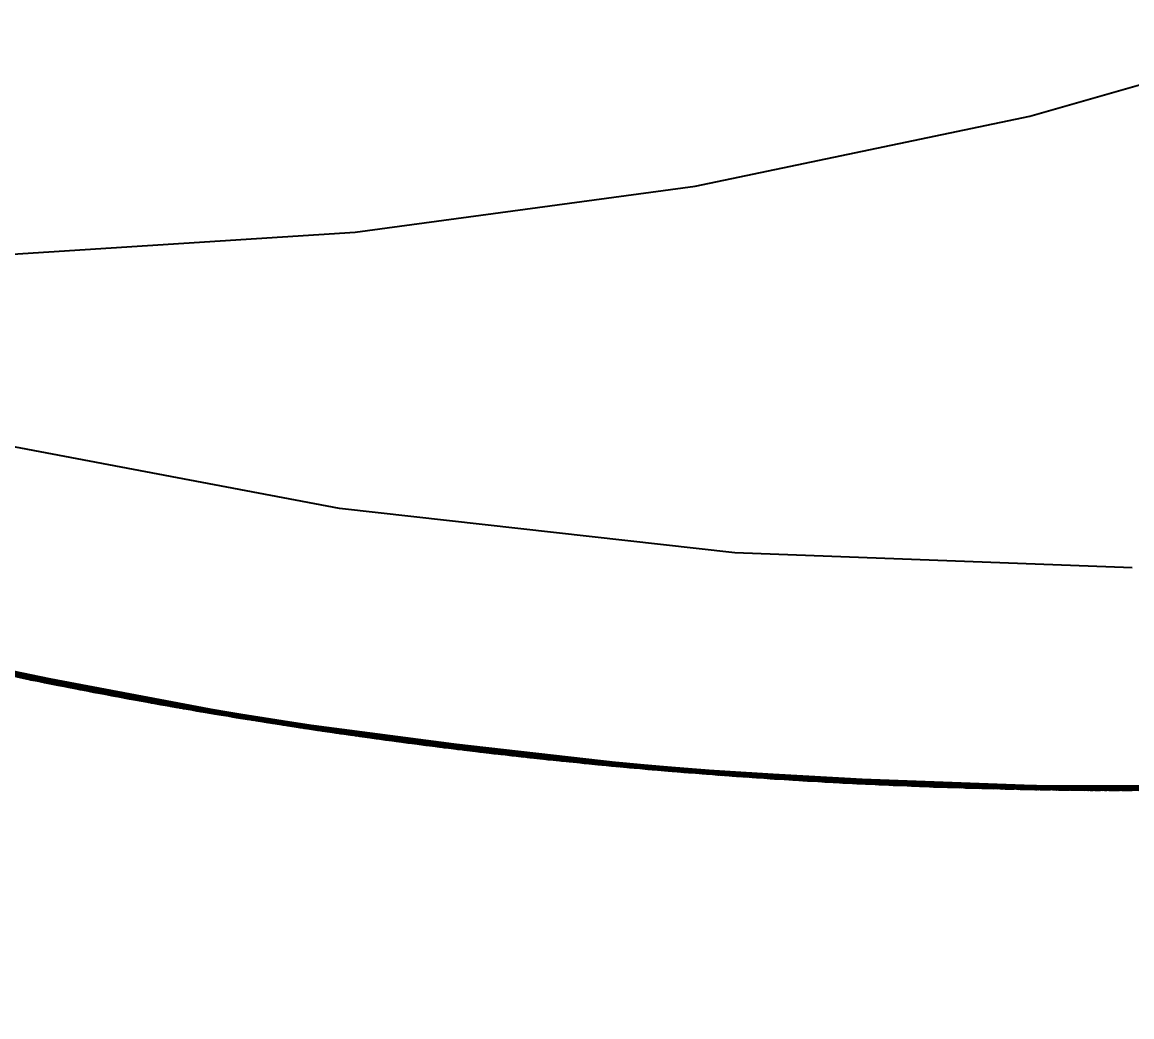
# Model space of a CAD drawing. Header units: millimetres. Extents: x 0 to 420, y 0 to 297.
# Drawn here: x 193.498 to 194.5, y 261.795 to 262.692 of the extents above; entities that cross this region are included whole.
import ezdxf

# ---------------------------------------------------------------- set-up
doc = ezdxf.new("R2010")
doc.units = ezdxf.units.MM
doc.linetypes.add('DASHED', pattern=[1.524, 1.27, -0.254])
for name, color, linetype, lineweight in [('DIM', 3, 'CONTINUOUS', 18), ('HIDDEN', 8, 'DASHED', 25), ('VISIBLE', 7, 'CONTINUOUS', 50)]:
    doc.layers.add(name, color=color, linetype=linetype, lineweight=lineweight)
doc.styles.add('CJK', font='NotoSansCJK-Regular.ttc')
doc.dimstyles.new('GB', dxfattribs={"dimtxt": 2.8, "dimasz": 2.2, "dimexe": 1.5, "dimexo": 1, "dimgap": 0.6, "dimtad": 1, "dimlfac": 100, "dimzin": 12, "dimdsep": 46, "dimtxsty": 'CJK', "dimcen": 2.5, "dimazin": 3, "dimtfac": 0.5, "dimtmove": 2, "dimatfit": 3})

msp = doc.modelspace()

# ---------------------------------------------------------------- linework, layer by layer
at = {"layer": 'HIDDEN'}
for points in [[(194.4078, 262.60757), (194.70418, 262.69226)], [(194.10549, 262.54444), (194.4078, 262.60757)], [(193.7989, 262.50289), (194.10549, 262.54444)], [(193.48964, 262.48287), (193.7989, 262.50289)], [(193.7846, 262.25361), (193.4319, 262.32034)], [(193.7846, 262.25361), (193.4319, 262.32034)], [(194.1413, 262.21342), (193.7846, 262.25361)], [(194.1413, 262.21342), (193.7846, 262.25361)], [(194.5, 262.19999), (194.1413, 262.21342)], [(194.5, 262.19999), (194.1413, 262.21342)], [(193.50332, 262.10034), (193.19565, 262.17312)], [(193.50935, 262.09912), (193.20159, 262.17152)], [(193.50444, 262.10017), (193.20276, 262.17134)], [(193.51537, 262.0979), (193.20753, 262.16992)], [(193.52049, 262.09687), (193.21257, 262.16858)], [(193.51678, 262.09768), (193.21676, 262.16767)], [(193.52651, 262.09568), (193.21851, 262.16701)], [(193.52062, 262.09692), (193.21866, 262.16711)], [(193.53254, 262.09448), (193.22445, 262.16543)], [(193.53767, 262.09348), (193.22951, 262.1641)], [(193.53277, 262.0945), (193.23261, 262.16349)], [(193.5437, 262.0923), (193.23545, 262.16254)], [(193.54974, 262.09112), (193.2414, 262.16099)], [(193.54878, 262.09137), (193.24863, 262.15932)], [(193.56089, 262.08897), (193.2524, 262.15814)], [(193.56693, 262.08783), (193.25835, 262.15662)], [(193.56499, 262.08826), (193.26447, 262.15526)], [(193.52292, 262.09665), (193.2688, 262.15526)], [(193.5781, 262.08572), (193.26936, 262.15381)], [(193.58415, 262.08459), (193.27533, 262.1523)], [(193.5389, 262.09349), (193.27674, 262.15306)], [(193.58097, 262.08525), (193.28037, 262.15122)], [(193.55504, 262.09036), (193.28457, 262.15088)], [(193.59533, 262.08252), (193.28635, 262.14952)], [(193.60138, 262.08141), (193.29232, 262.14803)], [(193.57121, 262.08728), (193.2924, 262.1487)], [(193.59721, 262.08224), (193.29628, 262.14725)], [(193.58717, 262.08429), (193.30041, 262.14648)], [(193.61256, 262.07938), (193.30335, 262.1453)], [(193.60341, 262.0813), (193.30826, 262.1443)], [(193.61861, 262.07829), (193.30933, 262.14384)], [(193.61338, 262.0793), (193.31021, 262.14375)], [(193.66603, 262.07023), (193.31276, 262.14305)], [(193.62467, 262.07721), (193.3153, 262.14237)], [(193.62981, 262.0763), (193.32037, 262.14114)], [(193.62562, 262.07711), (193.32418, 262.14041)], [(193.62944, 262.07643), (193.32618, 262.13986)], [(193.63587, 262.07523), (193.32635, 262.13969)], [(193.64192, 262.07417), (193.33232, 262.13825)], [(193.64706, 262.07328), (193.3374, 262.13703)], [(193.64173, 262.07427), (193.34028, 262.13655)], [(193.65311, 262.07223), (193.34337, 262.13561)], [(193.65917, 262.0712), (193.34935, 262.1342)], [(193.65793, 262.07148), (193.35622, 262.13278)], [(193.56956, 262.0888), (193.36054, 262.13287)], [(193.67038, 262.0693), (193.36042, 262.13159)], [(193.67645, 262.06829), (193.36641, 262.1302)], [(193.63173, 262.07622), (193.36858, 262.1308)], [(193.67397, 262.06876), (193.3722, 262.12904)], [(193.64801, 262.07338), (193.37641, 262.12878)], [(193.68766, 262.06642), (193.37748, 262.12762)], [(193.69373, 262.06543), (193.38348, 262.12625)], [(193.66416, 262.07061), (193.3843, 262.12675)], [(193.75479, 262.05584), (193.3874, 262.12535)], [(193.3874, 262.12535), (193.75479, 262.05584)], [(193.69034, 262.06605), (193.38818, 262.12538)], [(193.3906, 262.12475), (193.75402, 262.05599)], [(193.68018, 262.06792), (193.39234, 262.12468)], [(193.70495, 262.06361), (193.39456, 262.12373)], [(193.69656, 262.06523), (193.40018, 262.12266)], [(193.71102, 262.06264), (193.40056, 262.12237)], [(193.70647, 262.06343), (193.40218, 262.12214)], [(193.7171, 262.06167), (193.40656, 262.12102)], [(193.72225, 262.06086), (193.41165, 262.11988)], [(193.7188, 262.06146), (193.41615, 262.11908)], [(193.72833, 262.0599), (193.41766, 262.11855)], [(193.72261, 262.06086), (193.41816, 262.11856)], [(193.7344, 262.05895), (193.42366, 262.11721)], [(193.73956, 262.05815), (193.42875, 262.11609)], [(193.73499, 262.05892), (193.43232, 262.11551)], [(193.74563, 262.05722), (193.43476, 262.11478)], [(193.7517, 262.05631), (193.44076, 262.11348)], [(193.7512, 262.05645), (193.44834, 262.11204)], [(193.76295, 262.05462), (193.45188, 262.11108)], [(193.76903, 262.05372), (193.45789, 262.1098)], [(193.76728, 262.05404), (193.46447, 262.1086)], [(193.72487, 262.0607), (193.46871, 262.1088)], [(193.78028, 262.05206), (193.46901, 262.10744)], [(193.78636, 262.05118), (193.47502, 262.10618)], [(193.74124, 262.05816), (193.47657, 262.10696)], [(193.78369, 262.05164), (193.48049, 262.10524)], [(193.75743, 262.0557), (193.48454, 262.10509)], [(193.79761, 262.04958), (193.48615, 262.10386)], [(193.80371, 262.04872), (193.49218, 262.10262)], [(193.77355, 262.05331), (193.49255, 262.10322)], [(193.79983, 262.04933), (193.49652, 262.10193)], [(193.50181, 262.10064), (193.5, 262.10101)], [(193.78994, 262.05093), (193.50046, 262.10137)], [(193.50681, 262.09963), (193.50181, 262.10064)], [(193.81497, 262.04714), (193.50332, 262.10034)], [(193.50638, 262.09972), (193.50649, 262.0997)], [(193.51501, 262.09797), (193.50681, 262.09963)], [(193.80602, 262.04865), (193.50855, 262.09947)], [(193.82107, 262.0463), (193.50935, 262.09912)], [(193.81608, 262.04705), (193.51054, 262.09901)], [(193.51454, 262.09807), (193.51492, 262.09799)], [(193.52641, 262.0957), (193.51501, 262.09797)], [(193.82715, 262.04547), (193.51537, 262.0979)], [(193.51855, 262.09727), (193.51869, 262.09724)], [(193.83232, 262.04477), (193.52049, 262.09687)], [(193.82853, 262.04535), (193.52476, 262.09622)], [(193.54102, 262.09282), (193.52641, 262.0957)], [(193.83841, 262.04396), (193.52651, 262.09568)], [(193.83247, 262.04482), (193.52666, 262.09578)], [(193.53069, 262.09486), (193.53093, 262.09481)], [(193.8445, 262.04315), (193.53254, 262.09448)], [(193.53461, 262.09408), (193.53481, 262.09404)], [(193.84969, 262.04247), (193.53767, 262.09348)], [(193.84473, 262.04318), (193.54084, 262.09305)], [(193.55884, 262.08937), (193.54102, 262.09282)], [(193.85578, 262.04167), (193.5437, 262.0923)], [(193.5467, 262.09172), (193.54713, 262.09164)], [(193.86188, 262.04088), (193.54974, 262.09112)], [(193.55043, 262.091), (193.55117, 262.09085)], [(193.86088, 262.04107), (193.55707, 262.08991)], [(193.57988, 262.08538), (193.55884, 262.08937)], [(193.87315, 262.03944), (193.56089, 262.08897)], [(193.5628, 262.08862), (193.56324, 262.08854)], [(193.56668, 262.08789), (193.56716, 262.0878)], [(193.87924, 262.03868), (193.56693, 262.08783)], [(193.87729, 262.03899), (193.57313, 262.08685)], [(193.83476, 262.0447), (193.57743, 262.08714)], [(193.89052, 262.03728), (193.5781, 262.08572)], [(193.60415, 262.0809), (193.57988, 262.08538)], [(193.58268, 262.08487), (193.58345, 262.08473)], [(193.89664, 262.03654), (193.58415, 262.08459)], [(193.85094, 262.04256), (193.58546, 262.08545)], [(193.89344, 262.03699), (193.58925, 262.08384)], [(193.86718, 262.04046), (193.59346, 262.08376)], [(193.59501, 262.08259), (193.59553, 262.08249)], [(193.90792, 262.03517), (193.59533, 262.08252)], [(193.59907, 262.08184), (193.59928, 262.0818)], [(193.91403, 262.03445), (193.60138, 262.08141)], [(193.88356, 262.0384), (193.6014, 262.08208)], [(193.63166, 262.07597), (193.60415, 262.0809)], [(193.90979, 262.03501), (193.60538, 262.08088)], [(193.89968, 262.03642), (193.60953, 262.08037)], [(193.61096, 262.07969), (193.61189, 262.07952)], [(193.92532, 262.03313), (193.61256, 262.07938)], [(193.61484, 262.07899), (193.61583, 262.07881)], [(193.77167, 262.05478), (193.61627, 262.08094)], [(193.91602, 262.03447), (193.61754, 262.07868)], [(193.93142, 262.03243), (193.61861, 262.07829)], [(193.92617, 262.0331), (193.61949, 262.07827)], [(193.62337, 262.07745), (193.62391, 262.07735)], [(193.93753, 262.03173), (193.62467, 262.07721)], [(193.94273, 262.03115), (193.62981, 262.0763)], [(193.63105, 262.07609), (193.63199, 262.07593)], [(193.66244, 262.07064), (193.63166, 262.07597)], [(193.9385, 262.03169), (193.63368, 262.07581)], [(193.94235, 262.03125), (193.63573, 262.07539)], [(193.94883, 262.03047), (193.63587, 262.07523)], [(193.63908, 262.07469), (193.64058, 262.07443)], [(193.95494, 262.02979), (193.64192, 262.07417)], [(193.64284, 262.07404), (193.6446, 262.07373)], [(193.96013, 262.02922), (193.64706, 262.07328)], [(193.95471, 262.02988), (193.65, 262.07297)], [(193.96624, 262.02856), (193.65311, 262.07223)], [(193.65585, 262.07178), (193.65607, 262.07174)], [(193.97235, 262.02792), (193.65917, 262.0712)], [(193.6598, 262.0711), (193.66, 262.07107)], [(193.69651, 262.06498), (193.66244, 262.07064)], [(193.9711, 262.02811), (193.66612, 262.07022)], [(193.98365, 262.02673), (193.67038, 262.0693)], [(193.88178, 262.03982), (193.67042, 262.07058)], [(193.67057, 262.0693), (193.67284, 262.06892)], [(194.03508, 262.02168), (193.67179, 262.06908)], [(193.67508, 262.06854), (193.67705, 262.06821)], [(193.98978, 262.0261), (193.67645, 262.06829)], [(193.94468, 262.03118), (193.67853, 262.06903)], [(193.98729, 262.02642), (193.68228, 262.06751)], [(193.96105, 262.02938), (193.68649, 262.06751)], [(194.00108, 262.02495), (193.68766, 262.06642)], [(193.68798, 262.06638), (193.68864, 262.06627)], [(194.00721, 262.02434), (193.69373, 262.06543)], [(193.97738, 262.02764), (193.69449, 262.06598)], [(193.73384, 262.05904), (193.69651, 262.06498)], [(194.00375, 262.02474), (193.69848, 262.06485)], [(193.99353, 262.02597), (193.70267, 262.06442)], [(193.70375, 262.06383), (193.70538, 262.06357)], [(194.01852, 262.02323), (193.70495, 262.06361)], [(193.70749, 262.06324), (193.70946, 262.06292)], [(194.01001, 262.02432), (193.71064, 262.06289)], [(194.02464, 262.02264), (193.71102, 262.06264)], [(194.02008, 262.02315), (193.71264, 262.06251)], [(193.71589, 262.06189), (193.71767, 262.06161)], [(194.03076, 262.02206), (193.7171, 262.06167)], [(193.72005, 262.06123), (193.72136, 262.06102)], [(194.03596, 262.02158), (193.72225, 262.06086)], [(193.72407, 262.06058), (193.72516, 262.06041)], [(194.03247, 262.02196), (193.72682, 262.06033)], [(194.04208, 262.02101), (193.72833, 262.0599)], [(194.03631, 262.0216), (193.72887, 262.05995)], [(193.73247, 262.05927), (193.7337, 262.05908)], [(193.77439, 262.05292), (193.73384, 262.05904)], [(194.0482, 262.02045), (193.7344, 262.05895)], [(193.73606, 262.05872), (193.73797, 262.05843)], [(194.0534, 262.01997), (193.73956, 262.05815)], [(194.04876, 262.02046), (193.74319, 262.0578)], [(194.05952, 262.01943), (193.74563, 262.05722)], [(193.74799, 262.05691), (193.75046, 262.05654)], [(194.06563, 262.0189), (193.7517, 262.05631)], [(193.75197, 262.05631), (193.75429, 262.05595)], [(194.12635, 262.01397), (193.75479, 262.05584)], [(193.75479, 262.05584), (194.12635, 262.01397)], [(193.75575, 262.05573), (194.1245, 262.01418)], [(194.06514, 262.01901), (193.75938, 262.05535)], [(194.07696, 262.01792), (193.76295, 262.05462)], [(193.76519, 262.0543), (193.76568, 262.05422)], [(194.0831, 262.01741), (193.76903, 262.05372)], [(193.76919, 262.05369), (193.76964, 262.05363)], [(193.81814, 262.04671), (193.77439, 262.05292)], [(194.08133, 262.01762), (193.77565, 262.05293)], [(194.03862, 262.02158), (193.77988, 262.0534)], [(194.09442, 262.01647), (193.78028, 262.05206)], [(193.78053, 262.05207), (193.78301, 262.05171)], [(193.7843, 262.05153), (193.78703, 262.05114)], [(194.10055, 262.01597), (193.78636, 262.05118)], [(194.05507, 262.02008), (193.78786, 262.05206)], [(194.09785, 262.01626), (193.79187, 262.05059)], [(194.07141, 262.01865), (193.7959, 262.05071)], [(193.79674, 262.04974), (193.79902, 262.04942)], [(194.11188, 262.01508), (193.79761, 262.04958)], [(193.80073, 262.04917), (193.80287, 262.04887)], [(194.11802, 262.01461), (193.80371, 262.04872)], [(194.0876, 262.01729), (193.80408, 262.04933)], [(194.11414, 262.01497), (193.80806, 262.0483)], [(194.10413, 262.01595), (193.81208, 262.04798)], [(193.81402, 262.04728), (193.81441, 262.04723)], [(194.12936, 262.01375), (193.81497, 262.04714)], [(193.81736, 262.04683), (193.81907, 262.04661)], [(193.86502, 262.04048), (193.81814, 262.04671)], [(194.12035, 262.01469), (193.82026, 262.04661)], [(194.13549, 262.0133), (193.82107, 262.0463)], [(194.13047, 262.01373), (193.8223, 262.04626)], [(193.82497, 262.04581), (193.82824, 262.04538)], [(194.14162, 262.01285), (193.82715, 262.04547)], [(193.8288, 262.0453), (193.8322, 262.04485)], [(194.14682, 262.01248), (193.83232, 262.04477)], [(193.83273, 262.04477), (193.83607, 262.04433)], [(194.14297, 262.01282), (193.83666, 262.04439)], [(194.15295, 262.01205), (193.83841, 262.04396)], [(194.14699, 262.01253), (193.83856, 262.04407)], [(193.84112, 262.04365), (193.84426, 262.04323)], [(194.15908, 262.01163), (193.8445, 262.04315)], [(193.84525, 262.0431), (193.84797, 262.04273)], [(194.1643, 262.01128), (193.84969, 262.04247)], [(194.1593, 262.01168), (193.85291, 262.04224)], [(194.17043, 262.01087), (193.85578, 262.04167)], [(194.17657, 262.01047), (193.86188, 262.04088)], [(193.86236, 262.04083), (193.86375, 262.04066)], [(193.91495, 262.03434), (193.86502, 262.04048)], [(194.17554, 262.01059), (193.86927, 262.04013)], [(194.1879, 262.00974), (193.87315, 262.03944)], [(193.87372, 262.03942), (193.87708, 262.03901)], [(193.87749, 262.03896), (193.88112, 262.03851)], [(194.19404, 262.00936), (193.87924, 262.03868)], [(194.19209, 262.00955), (193.8855, 262.0381)], [(194.14926, 262.01256), (193.88975, 262.03866)], [(193.8899, 262.03742), (193.89314, 262.03702)], [(194.20539, 262.00868), (193.89052, 262.03728)], [(193.89379, 262.03693), (193.89705, 262.03653)], [(194.21153, 262.00833), (193.89664, 262.03654)], [(194.16557, 262.01145), (193.89784, 262.03748)], [(194.20835, 262.00857), (193.90177, 262.03611)], [(194.18184, 262.01038), (193.90598, 262.03629)], [(193.90766, 262.03521), (193.90804, 262.03517)], [(194.22288, 262.00768), (193.90792, 262.03517)], [(193.91149, 262.03476), (193.91227, 262.03467)], [(194.19838, 262.00936), (193.914, 262.03513)], [(194.22903, 262.00734), (193.91403, 262.03445)], [(193.96787, 262.02839), (193.91495, 262.03434)], [(194.22474, 262.00764), (193.91805, 262.03417)], [(194.2146, 262.0084), (193.92221, 262.03393)], [(193.92254, 262.0335), (193.92607, 262.0331)], [(194.24037, 262.00674), (193.92532, 262.03313)], [(193.92626, 262.03308), (193.93019, 262.03264)], [(194.08569, 262.01864), (193.92888, 262.03492)], [(194.23098, 262.00749), (193.93036, 262.03274)], [(194.24651, 262.00642), (193.93142, 262.03243)], [(194.24125, 262.00676), (193.9323, 262.03246)], [(193.93429, 262.03217), (193.94653, 262.03078)], [(194.25264, 262.00612), (193.93753, 262.03173)], [(194.25787, 262.00586), (193.94273, 262.03115)], [(194.25362, 262.00613), (193.94665, 262.0309)], [(194.25749, 262.00594), (193.94872, 262.03061)], [(194.264, 262.00557), (193.94883, 262.03047)], [(193.95128, 262.03024), (193.95408, 262.02993)], [(194.27015, 262.00528), (193.95494, 262.02979)], [(193.95551, 262.02976), (193.95774, 262.02951)], [(194.27536, 262.00504), (193.96013, 262.02922)], [(194.26989, 262.00535), (193.9631, 262.0291)], [(194.2815, 262.00476), (193.96624, 262.02856)], [(194.02368, 262.02273), (193.96787, 262.02839)], [(193.96836, 262.02837), (193.97015, 262.02818)], [(193.97183, 262.02801), (193.97465, 262.02772)], [(194.28764, 262.00451), (193.97235, 262.02792)], [(194.28639, 262.00462), (193.97936, 262.02737)], [(193.98336, 262.02683), (193.99198, 262.02595)], [(194.19648, 262.01066), (193.98361, 262.02801)], [(194.29899, 262.00404), (193.98365, 262.02673)], [(194.30515, 262.0038), (193.98978, 262.0261)], [(194.25985, 262.00602), (193.99176, 262.02698)], [(194.30267, 262.00396), (193.99565, 262.02569)], [(193.99952, 262.02518), (194.00738, 262.02437)], [(194.27623, 262.00526), (193.99985, 262.02596)], [(194.3165, 262.00336), (194.00108, 262.02495)], [(194.32266, 262.00314), (194.00721, 262.02434)], [(194.2927, 262.00455), (194.00791, 262.02494)], [(194.31915, 262.00333), (194.01198, 262.02406)], [(194.30892, 262.0039), (194.01617, 262.0239)], [(194.01801, 262.02329), (194.01816, 262.02327)], [(194.33401, 262.00275), (194.01852, 262.02323)], [(194.02171, 262.02294), (194.02256, 262.02286)], [(194.08226, 262.01748), (194.02368, 262.02273)], [(194.32541, 262.0033), (194.02427, 262.02287)], [(194.34015, 262.00255), (194.02464, 262.02264)], [(194.33561, 262.00276), (194.02625, 262.02262)], [(194.02899, 262.02228), (194.03237, 262.02197)], [(194.3463, 262.00236), (194.03076, 262.02206)], [(194.03256, 262.02195), (194.04115, 262.02117)], [(194.35152, 262.0022), (194.03596, 262.02158)], [(194.40105, 262.00103), (194.03687, 262.02153)], [(194.34801, 262.00237), (194.04058, 262.02134)], [(194.35767, 262.00202), (194.04208, 262.02101)], [(194.35188, 262.00225), (194.04266, 262.02108)], [(194.04406, 262.02091), (194.0536, 262.02005)], [(194.36381, 262.00185), (194.0482, 262.02045)], [(194.36903, 262.0017), (194.0534, 262.01997)], [(194.36433, 262.00189), (194.05708, 262.01984)], [(194.37517, 262.00155), (194.05952, 262.01943)], [(194.06094, 262.01938), (194.06498, 262.01901)], [(194.06532, 262.01898), (194.06852, 262.01869)], [(194.38131, 262.0014), (194.06563, 262.0189)], [(194.38081, 262.00148), (194.07338, 262.01843)], [(194.39267, 262.00115), (194.07696, 262.01792)], [(194.07943, 262.01772), (194.0796, 262.01771)], [(194.14348, 262.01272), (194.08226, 262.01748)], [(194.08254, 262.01748), (194.08473, 262.01731)], [(194.39883, 262.00102), (194.0831, 262.01741)], [(194.39706, 262.00112), (194.08973, 262.01705)], [(194.0936, 262.01661), (194.10264, 262.0159)], [(194.35421, 262.00237), (194.09392, 262.01778)], [(194.41019, 262.0008), (194.09442, 262.01647)], [(194.41634, 262.00069), (194.10055, 262.01597)], [(194.37066, 262.00192), (194.102, 262.01694)], [(194.4136, 262.0008), (194.10608, 262.01573)], [(194.10939, 262.01537), (194.11878, 262.01463)], [(194.3871, 262.00153), (194.1101, 262.0161)], [(194.4277, 262.00052), (194.11188, 262.01508)], [(194.43385, 262.00043), (194.11802, 262.01461)], [(194.40334, 262.00119), (194.11837, 262.01524)], [(194.43, 262.00055), (194.12238, 262.01447)], [(194.5, 261.99999), (194.12635, 262.01397)], [(194.12635, 262.01397), (194.5, 261.99999)], [(194.41987, 262.00089), (194.12646, 262.0144)], [(194.12667, 262.01401), (194.13006, 262.01375)], [(194.1274, 262.01394), (194.5, 261.99999)], [(194.44523, 262.0003), (194.12936, 262.01375)], [(194.131, 262.01367), (194.13366, 262.01346)], [(194.4362, 262.00066), (194.1347, 262.01355)], [(194.45138, 262.00023), (194.13549, 262.0133)], [(194.44633, 262.00034), (194.13676, 262.01333)], [(194.1406, 262.01294), (194.14152, 262.01287)], [(194.45752, 262.00017), (194.14162, 262.01285)], [(194.20708, 262.00858), (194.14348, 262.01272)], [(194.14397, 262.01271), (194.14626, 262.01256)], [(194.46274, 262.00013), (194.14682, 262.01248)], [(194.14752, 262.01248), (194.15073, 262.01227)], [(194.45883, 262.00022), (194.15122, 262.01237)], [(194.46292, 262.00019), (194.15312, 262.01218)], [(194.46888, 262.00009), (194.15295, 262.01205)], [(194.155, 262.01199), (194.16433, 262.01137)], [(194.47502, 262.00006), (194.15908, 262.01163)], [(194.48025, 262.00003), (194.1643, 262.01128)], [(194.47524, 262.00012), (194.16756, 262.01125)], [(194.48639, 262.00001), (194.17043, 262.01087)], [(194.17063, 262.01096), (194.18073, 262.01029)], [(194.49255, 262), (194.17657, 262.01047)], [(194.49151, 262.00006), (194.18397, 262.01018)], [(194.18779, 262.00982), (194.19187, 262.00955)], [(194.50391, 261.99999), (194.1879, 262.00974)], [(194.19238, 262.00952), (194.19527, 262.00933)], [(194.51006, 262), (194.19404, 262.00936)], [(194.50811, 262.00006), (194.20032, 262.00918)], [(194.46515, 262.00037), (194.20451, 262.01001)], [(194.52143, 262.00004), (194.20539, 262.00868)], [(194.20603, 262.00866), (194.20706, 262.00861)], [(194.27265, 262.00517), (194.20708, 262.00858)], [(194.20926, 262.00849), (194.21203, 262.00835)], [(194.52758, 262.00007), (194.21153, 262.00833)], [(194.48153, 262.00029), (194.21264, 262.00934)], [(194.52443, 262.00012), (194.21667, 262.00822)], [(194.22027, 262.00791), (194.23021, 262.00738)], [(194.49778, 262.00025), (194.2209, 262.00867)], [(194.53895, 262.00015), (194.22288, 262.00768)], [(194.51439, 262.00027), (194.22896, 262.00801)], [(194.5451, 262.0002), (194.22903, 262.00734)], [(194.54079, 262.00022), (194.23304, 262.00732)], [(194.23578, 262.00709), (194.24616, 262.00654)], [(194.53065, 262.00034), (194.23722, 262.00734)], [(194.55646, 262.00031), (194.24037, 262.00674)], [(194.40138, 262.00241), (194.24375, 262.00876)], [(194.54702, 262.00047), (194.24546, 262.00667)], [(194.56261, 262.00038), (194.24651, 262.00642)], [(194.55736, 262.00039), (194.24739, 262.00651)], [(194.24883, 262.0064), (194.25743, 262.00594)], [(194.56875, 262.00047), (194.25264, 262.00612)], [(194.25758, 262.00593), (194.26104, 262.00575)], [(194.57398, 262.00054), (194.25787, 262.00586)], [(194.56972, 262.00054), (194.26183, 262.00586)], [(194.57361, 262.0006), (194.26392, 262.0057)], [(194.58012, 262.00064), (194.264, 262.00557)], [(194.58627, 262.00074), (194.27015, 262.00528)], [(194.2712, 262.00525), (194.27314, 262.00517)], [(194.33976, 262.00256), (194.27265, 262.00517)], [(194.59149, 262.00083), (194.27536, 262.00504)], [(194.58599, 262.0008), (194.27833, 262.0051)], [(194.59763, 262.00094), (194.2815, 262.00476)], [(194.28213, 262.00482), (194.29154, 262.00444)], [(194.60378, 262.00107), (194.28764, 262.00451)], [(194.60255, 262.00111), (194.29467, 262.00441)], [(194.29752, 262.00421), (194.30823, 262.00378)], [(194.51238, 262.00145), (194.29886, 262.00531)], [(194.61514, 262.00132), (194.29899, 262.00404)], [(194.62129, 262.00147), (194.30515, 262.0038)], [(194.57598, 262.00083), (194.30703, 262.0048)], [(194.61884, 262.00147), (194.31103, 262.00376)], [(194.31419, 262.00354), (194.32327, 262.00318)], [(194.5923, 262.0011), (194.31521, 262.00429)], [(194.63266, 262.00175), (194.3165, 262.00336)], [(194.63881, 262.00192), (194.32266, 262.00314)], [(194.60884, 262.00144), (194.32331, 262.00379)], [(194.63528, 262.00189), (194.32743, 262.00317)], [(194.62507, 262.00182), (194.33162, 262.00327)], [(194.33327, 262.00279), (194.3338, 262.00277)], [(194.65017, 262.00225), (194.33401, 262.00275)], [(194.33723, 262.00266), (194.33809, 262.00264)], [(194.40795, 262.00084), (194.33976, 262.00256)], [(194.64152, 262.00225), (194.3398, 262.00276)], [(194.65631, 262.00244), (194.34015, 262.00255)], [(194.65179, 262.00236), (194.34176, 262.00263)], [(194.34432, 262.00247), (194.35741, 262.00213)], [(194.66245, 262.00263), (194.3463, 262.00236)], [(194.66768, 262.00281), (194.35152, 262.0022)], [(194.66416, 262.00275), (194.35619, 262.00226)], [(194.67382, 262.00302), (194.35767, 262.00202)], [(194.66804, 262.00288), (194.35828, 262.00213)], [(194.35903, 262.00209), (194.37028, 262.00179)], [(194.67996, 262.00323), (194.36381, 262.00185)], [(194.68518, 262.00342), (194.36903, 262.0017)], [(194.68045, 262.00331), (194.37273, 262.00181)], [(194.69132, 262.00365), (194.37517, 262.00155)], [(194.69746, 262.0039), (194.38131, 262.0014)], [(194.69696, 262.00394), (194.38907, 262.00142)], [(194.70881, 262.00436), (194.39267, 262.00115)], [(194.71496, 262.00462), (194.39883, 262.00102)], [(194.71322, 262.00461), (194.40547, 262.00108)], [(194.76754, 262.00725), (194.40679, 262.00102)], [(194.67038, 262.00315), (194.4096, 262.00208)], [(194.72632, 262.00512), (194.41019, 262.0008)], [(194.73247, 262.0054), (194.41634, 262.00069)], [(194.68677, 262.00374), (194.41775, 262.00175)], [(194.72969, 262.00534), (194.42187, 262.0008)], [(194.70324, 262.00438), (194.42587, 262.00143)], [(194.74382, 262.00594), (194.4277, 262.00052)], [(194.74996, 262.00625), (194.43385, 262.00043)], [(194.71947, 262.00507), (194.43418, 262.00109)], [(194.74614, 262.00612), (194.4382, 262.00057)], [(194.73593, 262.00582), (194.44235, 262.00076)], [(194.76132, 262.00683), (194.44523, 262.0003)], [(194.75231, 262.00662), (194.4506, 262.00043)], [(194.76746, 262.00715), (194.45138, 262.00023)], [(194.76241, 262.00694), (194.45269, 262.00035)], [(194.77359, 262.00748), (194.45752, 262.00017)], [(194.7788, 262.00777), (194.46274, 262.00013)], [(194.77486, 262.00761), (194.46716, 262.00029)], [(194.78493, 262.00811), (194.46888, 262.00009)], [(194.77899, 262.00784), (194.46906, 262.00022)], [(194.79107, 262.00847), (194.47502, 262.00006)], [(194.79629, 262.00878), (194.48025, 262.00003)], [(194.79129, 262.00855), (194.48353, 262.00022)], [(194.80242, 262.00915), (194.48639, 262.00001)], [(194.80856, 262.00953), (194.49255, 262)], [(194.37528, 262.00166), (194.38556, 262.00139)], [(194.39364, 262.00118), (194.39636, 262.00111)], [(194.39807, 262.00107), (194.39996, 262.00102)], [(194.40241, 262.00095), (194.40271, 262.00094)], [(194.47676, 262.00005), (194.40795, 262.00084)], [(194.41073, 262.00082), (194.41273, 262.00079)], [(194.41433, 262.00077), (194.41706, 262.00073)], [(194.42632, 262.00059), (194.42973, 262.00054)], [(194.43029, 262.00054), (194.43364, 262.00049)], [(194.44346, 262.00035), (194.44524, 262.00032)], [(194.44773, 262.00028), (194.44894, 262.00027)], [(194.45615, 262.00021), (194.45779, 262.0002)], [(194.45967, 262.00019), (194.46226, 262.00018)], [(194.46348, 262.00017), (194.46636, 262.00016)], [(194.47154, 262.00013), (194.47505, 262.00011)], [(194.47544, 262.00011), (194.47901, 262.0001)], [(194.54573, 262.0002), (194.47676, 262.00005)], [(194.48853, 262.00005), (194.49065, 262.00004)], [(194.49257, 262.00003), (194.49451, 262.00002)]]:
    msp.add_lwpolyline(points, dxfattribs=at)
at = {"layer": 'VISIBLE'}
for points in [[(193.71681, 262.06171), (193.40628, 262.12108)], [(193.51473, 262.09803), (193.46057, 262.11071)], [(193.50046, 262.10137), (193.48646, 262.1038)], [(193.50255, 262.1005), (193.49447, 262.10241)], [(193.5, 262.1011), (193.5, 262.10101)], [(193.5, 262.10101), (193.5014, 262.10073)], [(193.5014, 262.10073), (193.50598, 262.0998)], [(193.50855, 262.09947), (193.50255, 262.1005)], [(193.50643, 262.09971), (193.50444, 262.10017)], [(193.50598, 262.0998), (193.50638, 262.09972)], [(193.51054, 262.09901), (193.50643, 262.09971)], [(193.50649, 262.0997), (193.51376, 262.09823)], [(193.51376, 262.09823), (193.51454, 262.09807)], [(193.61627, 262.08094), (193.51473, 262.09803)], [(193.51492, 262.09799), (193.51855, 262.09727)], [(193.51862, 262.09725), (193.51678, 262.09768)], [(193.52476, 262.09622), (193.51862, 262.09725)], [(193.51869, 262.09724), (193.52475, 262.09603)], [(193.52252, 262.09647), (193.52062, 262.09692)], [(193.52666, 262.09578), (193.52252, 262.09647)], [(193.53081, 262.09483), (193.52292, 262.09665)], [(193.52475, 262.09603), (193.53069, 262.09486)], [(193.57743, 262.08714), (193.53081, 262.09483)], [(193.53093, 262.09481), (193.53461, 262.09408)], [(193.53471, 262.09406), (193.53277, 262.0945)], [(193.54084, 262.09305), (193.53471, 262.09406)], [(193.53481, 262.09404), (193.53894, 262.09323)], [(193.54691, 262.09167), (193.5389, 262.09349)], [(193.53894, 262.09323), (193.5467, 262.09172)], [(193.58546, 262.08545), (193.54691, 262.09167)], [(193.54713, 262.09164), (193.55043, 262.091)], [(193.55081, 262.09091), (193.54878, 262.09137)], [(193.55707, 262.08991), (193.55081, 262.09091)], [(193.55117, 262.09085), (193.55635, 262.08985)], [(193.56301, 262.08858), (193.55504, 262.09036)], [(193.55635, 262.08985), (193.5628, 262.08862)], [(193.59346, 262.08376), (193.56301, 262.08858)], [(193.56324, 262.08854), (193.56668, 262.08789)], [(193.56692, 262.08783), (193.56499, 262.08826)], [(193.57313, 262.08685), (193.56692, 262.08783)], [(193.56716, 262.0878), (193.57698, 262.08593)], [(193.62366, 262.07739), (193.56956, 262.0888)], [(193.57915, 262.08553), (193.57121, 262.08728)], [(193.57698, 262.08593), (193.58268, 262.08487)], [(193.6014, 262.08208), (193.57915, 262.08553)], [(193.58305, 262.08479), (193.58097, 262.08525)], [(193.58925, 262.08384), (193.58305, 262.08479)], [(193.58345, 262.08473), (193.59501, 262.08259)], [(193.59528, 262.08253), (193.58717, 262.08429)], [(193.60953, 262.08037), (193.59528, 262.08253)], [(193.59553, 262.08249), (193.59907, 262.08184)], [(193.59918, 262.08181), (193.59721, 262.08224)], [(193.60538, 262.08088), (193.59918, 262.08181)], [(193.59928, 262.0818), (193.60083, 262.08151)], [(193.60083, 262.08151), (193.61096, 262.07969)], [(193.61142, 262.07959), (193.60341, 262.0813)], [(193.61754, 262.07868), (193.61142, 262.07959)], [(193.61189, 262.07952), (193.61484, 262.07899)], [(193.61533, 262.07888), (193.61338, 262.0793)], [(193.61949, 262.07827), (193.61533, 262.07888)], [(193.61583, 262.07881), (193.62337, 262.07745)], [(193.67042, 262.07058), (193.62366, 262.07739)], [(193.62391, 262.07735), (193.62792, 262.07663)], [(193.62757, 262.0767), (193.62562, 262.07711)], [(193.63368, 262.07581), (193.62757, 262.0767)], [(193.62792, 262.07663), (193.63105, 262.07609)], [(193.63148, 262.076), (193.62944, 262.07643)], [(193.63573, 262.07539), (193.63148, 262.076)], [(193.63981, 262.07454), (193.63173, 262.07622)], [(193.63199, 262.07593), (193.63908, 262.07469)], [(193.67853, 262.06903), (193.63981, 262.07454)], [(193.64058, 262.07443), (193.64284, 262.07404)], [(193.64372, 262.07386), (193.64173, 262.07427)], [(193.65, 262.07297), (193.64372, 262.07386)], [(193.6446, 262.07373), (193.65585, 262.07178)], [(193.65597, 262.07175), (193.64801, 262.07338)], [(193.68649, 262.06751), (193.65597, 262.07175)], [(193.65607, 262.07174), (193.65824, 262.07136)], [(193.65989, 262.07108), (193.65793, 262.07148)], [(193.65824, 262.07136), (193.6598, 262.0711)], [(193.66612, 262.07022), (193.65989, 262.07108)], [(193.66, 262.07107), (193.67057, 262.0693)], [(193.67215, 262.06901), (193.66416, 262.07061)], [(193.67129, 262.06915), (193.66603, 262.07023)], [(193.67179, 262.06908), (193.67129, 262.06915)], [(193.69449, 262.06598), (193.67215, 262.06901)], [(193.67284, 262.06892), (193.67508, 262.06854)], [(193.67607, 262.06834), (193.67397, 262.06876)], [(193.68228, 262.06751), (193.67607, 262.06834)], [(193.67705, 262.06821), (193.68798, 262.06638)], [(193.68834, 262.06631), (193.68018, 262.06792)], [(193.70267, 262.06442), (193.68834, 262.06631)], [(193.68864, 262.06627), (193.6918, 262.06575)], [(193.69225, 262.06567), (193.69034, 262.06605)], [(193.6918, 262.06575), (193.70375, 262.06383)], [(193.69848, 262.06485), (193.69225, 262.06567)], [(193.70453, 262.06368), (193.69656, 262.06523)], [(193.71064, 262.06289), (193.70453, 262.06368)], [(193.70538, 262.06357), (193.70749, 262.06324)], [(193.70846, 262.06305), (193.70647, 262.06343)], [(193.71264, 262.06251), (193.70846, 262.06305)], [(193.70946, 262.06292), (193.71589, 262.06189)], [(194.03048, 262.02209), (193.71681, 262.06171)], [(193.71767, 262.06161), (193.72005, 262.06123)], [(193.72074, 262.06109), (193.7188, 262.06146)], [(193.72682, 262.06033), (193.72074, 262.06109)], [(193.72136, 262.06102), (193.72407, 262.06058)], [(193.72466, 262.06047), (193.72261, 262.06086)], [(193.72887, 262.05995), (193.72466, 262.06047)], [(193.73302, 262.05917), (193.72487, 262.0607)], [(193.72516, 262.06041), (193.72859, 262.05986)], [(193.72859, 262.05986), (193.73247, 262.05927)], [(193.77988, 262.0534), (193.73302, 262.05917)], [(193.7337, 262.05908), (193.73606, 262.05872)], [(193.73694, 262.05856), (193.73499, 262.05892)], [(193.74319, 262.0578), (193.73694, 262.05856)], [(193.73797, 262.05843), (193.74799, 262.05691)], [(193.74922, 262.05668), (193.74124, 262.05816)], [(193.78786, 262.05206), (193.74922, 262.05668)], [(193.75046, 262.05654), (193.75197, 262.05631)], [(193.75316, 262.05609), (193.7512, 262.05645)], [(193.75938, 262.05535), (193.75316, 262.05609)], [(193.75402, 262.05599), (193.75479, 262.05584)], [(193.75429, 262.05595), (193.76519, 262.0543)], [(193.75479, 262.05584), (193.75575, 262.05573)], [(193.76546, 262.05425), (193.75743, 262.0557)], [(193.7959, 262.05071), (193.76546, 262.05425)], [(193.76568, 262.05422), (193.76877, 262.05375)], [(193.76938, 262.05366), (193.76728, 262.05404)], [(193.76877, 262.05375), (193.76919, 262.05369)], [(193.77565, 262.05293), (193.76938, 262.05366)], [(193.76964, 262.05363), (193.78053, 262.05207)], [(193.8265, 262.04556), (193.77167, 262.05478)], [(193.78169, 262.05186), (193.77355, 262.05331)], [(193.80408, 262.04933), (193.78169, 262.05186)], [(193.78301, 262.05171), (193.7843, 262.05153)], [(193.78562, 262.05129), (193.78369, 262.05164)], [(193.79187, 262.05059), (193.78562, 262.05129)], [(193.78703, 262.05114), (193.79674, 262.04974)], [(193.79793, 262.04954), (193.78994, 262.05093)], [(193.81208, 262.04798), (193.79793, 262.04954)], [(193.79902, 262.04942), (193.80073, 262.04917)], [(193.80187, 262.04897), (193.79983, 262.04933)], [(193.80806, 262.0483), (193.80187, 262.04897)], [(193.80287, 262.04887), (193.81242, 262.0475)], [(193.81419, 262.04725), (193.80602, 262.04865)], [(193.81242, 262.0475), (193.81402, 262.04728)], [(193.82026, 262.04661), (193.81419, 262.04725)], [(193.81441, 262.04723), (193.81736, 262.04683)], [(193.81812, 262.04671), (193.81608, 262.04705)], [(193.8223, 262.04626), (193.81812, 262.04671)], [(193.81907, 262.04661), (193.82497, 262.04581)], [(193.92888, 262.03492), (193.8265, 262.04556)], [(193.82824, 262.04538), (193.8288, 262.0453)], [(193.83043, 262.04503), (193.82853, 262.04535)], [(193.83666, 262.04439), (193.83043, 262.04503)], [(193.8322, 262.04485), (193.83273, 262.04477)], [(193.83438, 262.0445), (193.83247, 262.04482)], [(193.83856, 262.04407), (193.83438, 262.0445)], [(193.84275, 262.04338), (193.83476, 262.0447)], [(193.83607, 262.04433), (193.84112, 262.04365)], [(193.88975, 262.03866), (193.84275, 262.04338)], [(193.84426, 262.04323), (193.84525, 262.0431)], [(193.8467, 262.04286), (193.84473, 262.04318)], [(193.85291, 262.04224), (193.8467, 262.04286)], [(193.84797, 262.04273), (193.85943, 262.0412)], [(193.85903, 262.04125), (193.85094, 262.04256)], [(193.89784, 262.03748), (193.85903, 262.04125)], [(193.85943, 262.0412), (193.86236, 262.04083)], [(193.86296, 262.04074), (193.86088, 262.04107)], [(193.86927, 262.04013), (193.86296, 262.04074)], [(193.86375, 262.04066), (193.87372, 262.03942)], [(193.87529, 262.03918), (193.86718, 262.04046)], [(193.90598, 262.03629), (193.87529, 262.03918)], [(193.87708, 262.03901), (193.87749, 262.03896)], [(193.87923, 262.03868), (193.87729, 262.03899)], [(193.8855, 262.0381), (193.87923, 262.03868)], [(193.88112, 262.03851), (193.8899, 262.03742)], [(193.93651, 262.03185), (193.88178, 262.03982)], [(193.89158, 262.03716), (193.88356, 262.0384)], [(193.914, 262.03513), (193.89158, 262.03716)], [(193.89314, 262.03702), (193.89379, 262.03693)], [(193.89553, 262.03667), (193.89344, 262.03699)], [(193.90177, 262.03611), (193.89553, 262.03667)], [(193.89705, 262.03653), (193.90766, 262.03521)], [(193.90788, 262.03518), (193.89968, 262.03642)], [(193.92221, 262.03393), (193.90788, 262.03518)], [(193.90804, 262.03517), (193.90967, 262.03496)], [(193.90967, 262.03496), (193.91149, 262.03476)], [(193.91181, 262.03471), (193.90979, 262.03501)], [(193.91805, 262.03417), (193.91181, 262.03471)], [(193.91227, 262.03467), (193.92254, 262.0335)], [(193.92416, 262.03326), (193.91602, 262.03447)], [(193.93036, 262.03274), (193.92416, 262.03326)], [(193.92607, 262.0331), (193.92626, 262.03308)], [(193.92812, 262.03281), (193.92617, 262.0331)], [(193.9323, 262.03246), (193.92812, 262.03281)], [(193.93019, 262.03264), (193.93429, 262.03217)], [(193.98361, 262.02801), (193.93651, 262.03185)], [(193.94047, 262.0314), (193.9385, 262.03169)], [(193.94665, 262.0309), (193.94047, 262.0314)], [(193.94442, 262.03095), (193.94235, 262.03125)], [(193.94872, 262.03061), (193.94442, 262.03095)], [(193.95282, 262.03002), (193.94468, 262.03118)], [(193.94653, 262.03078), (193.95128, 262.03024)], [(193.99176, 262.02698), (193.95282, 262.03002)], [(193.95408, 262.02993), (193.95551, 262.02976)], [(193.95677, 262.02959), (193.95471, 262.02988)], [(193.9631, 262.0291), (193.95677, 262.02959)], [(193.95774, 262.02951), (193.96298, 262.02892)], [(193.96912, 262.02826), (193.96105, 262.02938)], [(193.96298, 262.02892), (193.96836, 262.02837)], [(193.99985, 262.02596), (193.96912, 262.02826)], [(193.97015, 262.02818), (193.97183, 262.02801)], [(193.97308, 262.02784), (193.9711, 262.02811)], [(193.97936, 262.02737), (193.97308, 262.02784)], [(193.97465, 262.02772), (193.98336, 262.02683)], [(193.98545, 262.02655), (193.97738, 262.02764)], [(194.00791, 262.02494), (193.98545, 262.02655)], [(193.9894, 262.02613), (193.98729, 262.02642)], [(193.99565, 262.02569), (193.9894, 262.02613)], [(193.99198, 262.02595), (193.99952, 262.02518)], [(194.00178, 262.02488), (193.99353, 262.02597)], [(194.01617, 262.0239), (194.00178, 262.02488)], [(194.00572, 262.02449), (194.00375, 262.02474)], [(194.01198, 262.02406), (194.00572, 262.02449)], [(194.00738, 262.02437), (194.01801, 262.02329)], [(194.0181, 262.02327), (194.01001, 262.02432)], [(194.02427, 262.02287), (194.0181, 262.02327)], [(194.01816, 262.02327), (194.01917, 262.02317)], [(194.01917, 262.02317), (194.02171, 262.02294)], [(194.02206, 262.02289), (194.02008, 262.02315)], [(194.02625, 262.02262), (194.02206, 262.02289)], [(194.02256, 262.02286), (194.02899, 262.02228)], [(194.34602, 262.00237), (194.03048, 262.02209)], [(194.03237, 262.02197), (194.03256, 262.02195)], [(194.03444, 262.02172), (194.03247, 262.02196)], [(194.04058, 262.02134), (194.03444, 262.02172)], [(194.03568, 262.0216), (194.03508, 262.02168)], [(194.03687, 262.02153), (194.03568, 262.0216)], [(194.03839, 262.02134), (194.03631, 262.0216)], [(194.04266, 262.02108), (194.03839, 262.02134)], [(194.04681, 262.02057), (194.03862, 262.02158)], [(194.04115, 262.02117), (194.04406, 262.02091)], [(194.09392, 262.01778), (194.04681, 262.02057)], [(194.05076, 262.02021), (194.04876, 262.02046)], [(194.05708, 262.01984), (194.05076, 262.02021)], [(194.0536, 262.02005), (194.06094, 262.01938)], [(194.06314, 262.01912), (194.05507, 262.02008)], [(194.102, 262.01694), (194.06314, 262.01912)], [(194.06498, 262.01901), (194.06532, 262.01898)], [(194.06711, 262.01877), (194.06514, 262.01901)], [(194.07338, 262.01843), (194.06711, 262.01877)], [(194.06852, 262.01869), (194.07802, 262.01783)], [(194.0795, 262.01771), (194.07141, 262.01865)], [(194.07802, 262.01783), (194.07943, 262.01772)], [(194.1101, 262.0161), (194.0795, 262.01771)], [(194.0796, 262.01771), (194.08254, 262.01748)], [(194.08346, 262.01737), (194.08133, 262.01762)], [(194.08973, 262.01705), (194.08346, 262.01737)], [(194.08473, 262.01731), (194.0936, 262.01661)], [(194.14097, 262.0129), (194.08569, 262.01864)], [(194.09585, 262.01635), (194.0876, 262.01729)], [(194.11837, 262.01524), (194.09585, 262.01635)], [(194.09981, 262.01604), (194.09785, 262.01626)], [(194.10608, 262.01573), (194.09981, 262.01604)], [(194.10264, 262.0159), (194.10939, 262.01537)], [(194.11221, 262.01506), (194.10413, 262.01595)], [(194.12646, 262.0144), (194.11221, 262.01506)], [(194.11617, 262.01475), (194.11414, 262.01497)], [(194.12238, 262.01447), (194.11617, 262.01475)], [(194.11878, 262.01463), (194.12667, 262.01401)], [(194.12858, 262.01381), (194.12035, 262.01469)], [(194.1245, 262.01418), (194.12635, 262.01397)], [(194.12635, 262.01397), (194.1274, 262.01394)], [(194.1347, 262.01355), (194.12858, 262.01381)], [(194.13006, 262.01375), (194.131, 262.01367)], [(194.13253, 262.01351), (194.13047, 262.01373)], [(194.13676, 262.01333), (194.13253, 262.01351)], [(194.13366, 262.01346), (194.13931, 262.01302)], [(194.13931, 262.01302), (194.1406, 262.01294)], [(194.24375, 262.00876), (194.14097, 262.0129)], [(194.14152, 262.01287), (194.14397, 262.01271)], [(194.14493, 262.01261), (194.14297, 262.01282)], [(194.15122, 262.01237), (194.14493, 262.01261)], [(194.14626, 262.01256), (194.14752, 262.01248)], [(194.1489, 262.01234), (194.14699, 262.01253)], [(194.15312, 262.01218), (194.1489, 262.01234)], [(194.15732, 262.01175), (194.14926, 262.01256)], [(194.15073, 262.01227), (194.155, 262.01199)], [(194.20451, 262.01001), (194.15732, 262.01175)], [(194.16129, 262.01148), (194.1593, 262.01168)], [(194.16756, 262.01125), (194.16129, 262.01148)], [(194.16433, 262.01137), (194.17063, 262.01096)], [(194.1737, 262.01066), (194.16557, 262.01145)], [(194.21264, 262.00934), (194.1737, 262.01066)], [(194.17766, 262.01039), (194.17554, 262.01059)], [(194.18397, 262.01018), (194.17766, 262.01039)], [(194.18073, 262.01029), (194.18779, 262.00982)], [(194.19007, 262.00961), (194.18184, 262.01038)], [(194.2209, 262.00867), (194.19007, 262.00961)], [(194.19187, 262.00955), (194.19238, 262.00952)], [(194.19403, 262.00937), (194.19209, 262.00955)], [(194.20032, 262.00918), (194.19403, 262.00937)], [(194.19527, 262.00933), (194.20276, 262.00884)], [(194.25163, 262.00617), (194.19648, 262.01066)], [(194.20645, 262.00863), (194.19838, 262.00936)], [(194.20276, 262.00884), (194.20603, 262.00866)], [(194.22896, 262.00801), (194.20645, 262.00863)], [(194.20706, 262.00861), (194.20926, 262.00849)], [(194.21042, 262.00839), (194.20835, 262.00857)], [(194.21667, 262.00822), (194.21042, 262.00839)], [(194.21203, 262.00835), (194.22027, 262.00791)], [(194.22284, 262.00768), (194.2146, 262.0084)], [(194.23722, 262.00734), (194.22284, 262.00768)], [(194.2268, 262.00746), (194.22474, 262.00764)], [(194.23304, 262.00732), (194.2268, 262.00746)], [(194.23021, 262.00738), (194.23578, 262.00709)], [(194.23921, 262.0068), (194.23098, 262.00749)], [(194.24546, 262.00667), (194.23921, 262.0068)], [(194.24319, 262.0066), (194.24125, 262.00676)], [(194.24739, 262.00651), (194.24319, 262.0066)], [(194.24616, 262.00654), (194.24883, 262.0064)], [(194.29886, 262.00531), (194.25163, 262.00617)], [(194.2556, 262.00597), (194.25362, 262.00613)], [(194.26183, 262.00586), (194.2556, 262.00597)], [(194.25743, 262.00594), (194.25758, 262.00593)], [(194.25957, 262.00577), (194.25749, 262.00594)], [(194.26392, 262.0057), (194.25957, 262.00577)], [(194.26802, 262.00538), (194.25985, 262.00602)], [(194.26104, 262.00575), (194.26812, 262.00537)], [(194.30703, 262.0048), (194.26802, 262.00538)], [(194.26812, 262.00537), (194.2712, 262.00525)], [(194.27198, 262.00519), (194.26989, 262.00535)], [(194.27833, 262.0051), (194.27198, 262.00519)], [(194.27314, 262.00517), (194.28213, 262.00482)], [(194.2844, 262.00465), (194.27623, 262.00526)], [(194.31521, 262.00429), (194.2844, 262.00465)], [(194.28837, 262.00448), (194.28639, 262.00462)], [(194.29467, 262.00441), (194.28837, 262.00448)], [(194.29154, 262.00444), (194.29752, 262.00421)], [(194.3008, 262.00397), (194.2927, 262.00455)], [(194.32331, 262.00379), (194.3008, 262.00397)], [(194.30477, 262.00381), (194.30267, 262.00396)], [(194.31103, 262.00376), (194.30477, 262.00381)], [(194.30823, 262.00378), (194.31419, 262.00354)], [(194.31721, 262.00334), (194.30892, 262.0039)], [(194.33162, 262.00327), (194.31721, 262.00334)], [(194.32117, 262.00319), (194.31915, 262.00333)], [(194.32743, 262.00317), (194.32117, 262.00319)], [(194.32327, 262.00318), (194.33327, 262.00279)], [(194.33359, 262.00277), (194.32541, 262.0033)], [(194.3398, 262.00276), (194.33359, 262.00277)], [(194.3338, 262.00277), (194.3351, 262.00271)], [(194.3351, 262.00271), (194.33723, 262.00266)], [(194.33757, 262.00264), (194.33561, 262.00276)], [(194.34176, 262.00263), (194.33757, 262.00264)], [(194.33809, 262.00264), (194.34432, 262.00247)], [(194.66218, 262.00263), (194.34602, 262.00237)], [(194.35, 262.00225), (194.34801, 262.00237)], [(194.35619, 262.00226), (194.35, 262.00225)], [(194.35397, 262.00212), (194.35188, 262.00225)], [(194.35828, 262.00213), (194.35397, 262.00212)], [(194.36242, 262.00189), (194.35421, 262.00237)], [(194.35741, 262.00213), (194.35903, 262.00209)], [(194.4096, 262.00208), (194.36242, 262.00189)], [(194.45687, 262.00018), (194.40138, 262.00241)], [(194.55965, 262.00254), (194.45687, 262.00018)], [(194.36639, 262.00177), (194.36433, 262.00189)], [(194.37273, 262.00181), (194.36639, 262.00177)], [(194.37028, 262.00179), (194.37528, 262.00166)], [(194.37881, 262.00147), (194.37066, 262.00192)], [(194.41775, 262.00175), (194.37881, 262.00147)], [(194.38278, 262.00137), (194.38081, 262.00148)], [(194.38907, 262.00142), (194.38278, 262.00137)], [(194.38556, 262.00139), (194.39364, 262.00118)], [(194.39522, 262.0011), (194.3871, 262.00153)], [(194.42587, 262.00143), (194.39522, 262.0011)], [(194.39636, 262.00111), (194.39807, 262.00107)], [(194.39919, 262.00101), (194.39706, 262.00112)], [(194.40547, 262.00108), (194.39919, 262.00101)], [(194.39996, 262.00102), (194.40241, 262.00095)], [(194.40259, 262.00094), (194.40105, 262.00103)], [(194.40679, 262.00102), (194.40259, 262.00094)], [(194.40271, 262.00094), (194.40339, 262.00093)], [(194.41163, 262.00078), (194.40334, 262.00119)], [(194.40339, 262.00093), (194.41073, 262.00082)], [(194.43418, 262.00109), (194.41163, 262.00078)], [(194.41273, 262.00079), (194.41433, 262.00077)], [(194.4156, 262.00071), (194.4136, 262.0008)], [(194.42187, 262.0008), (194.4156, 262.00071)], [(194.41706, 262.00073), (194.42632, 262.00059)], [(194.42803, 262.00052), (194.41987, 262.00089)], [(194.44235, 262.00076), (194.42803, 262.00052)], [(194.42973, 262.00054), (194.43029, 262.00054)], [(194.43201, 262.00046), (194.43, 262.00055)], [(194.4382, 262.00057), (194.43201, 262.00046)], [(194.43364, 262.00049), (194.44346, 262.00035)], [(194.44444, 262.0003), (194.4362, 262.00066)], [(194.4506, 262.00043), (194.44444, 262.0003)], [(194.44524, 262.00032), (194.44773, 262.00028)], [(194.44841, 262.00025), (194.44633, 262.00034)], [(194.45269, 262.00035), (194.44841, 262.00025)], [(194.44894, 262.00027), (194.45151, 262.00023)], [(194.45151, 262.00023), (194.45615, 262.00021)], [(194.45779, 262.0002), (194.45967, 262.00019)], [(194.46084, 262.00014), (194.45883, 262.00022)], [(194.46716, 262.00029), (194.46084, 262.00014)], [(194.46226, 262.00018), (194.46348, 262.00017)], [(194.46482, 262.00012), (194.46292, 262.00019)], [(194.46906, 262.00022), (194.46482, 262.00012)], [(194.47327, 262.00007), (194.46515, 262.00037)], [(194.46636, 262.00016), (194.47154, 262.00013)], [(194.52046, 262.00131), (194.47327, 262.00007)], [(194.47505, 262.00011), (194.47544, 262.00011)], [(194.47724, 262.00005), (194.47524, 262.00012)], [(194.48353, 262.00022), (194.47724, 262.00005)], [(194.47901, 262.0001), (194.48853, 262.00005)], [(194.48968, 262.00001), (194.48153, 262.00029)], [(194.5286, 262.00116), (194.48968, 262.00001)], [(194.49065, 262.00004), (194.49257, 262.00003)], [(194.49365, 261.99999), (194.49151, 262.00006)], [(194.49993, 262.00018), (194.49365, 261.99999)], [(194.49451, 262.00002), (194.5, 261.99999)], [(194.50609, 262), (194.49778, 262.00025)]]:
    msp.add_lwpolyline(points, dxfattribs=at)

# ---------------------------------------------------------------- dimensions: what is measured, and where the dimension line sits
at = {"layer": 'DIM'}
msp.add_linear_dim(base=(189.5, 254.99999), p1=(189.5, 261.99999), p2=(199.5, 261.99999), text='10', dimstyle='GB', dxfattribs=at).render()

doc.saveas('drawing.dxf')
